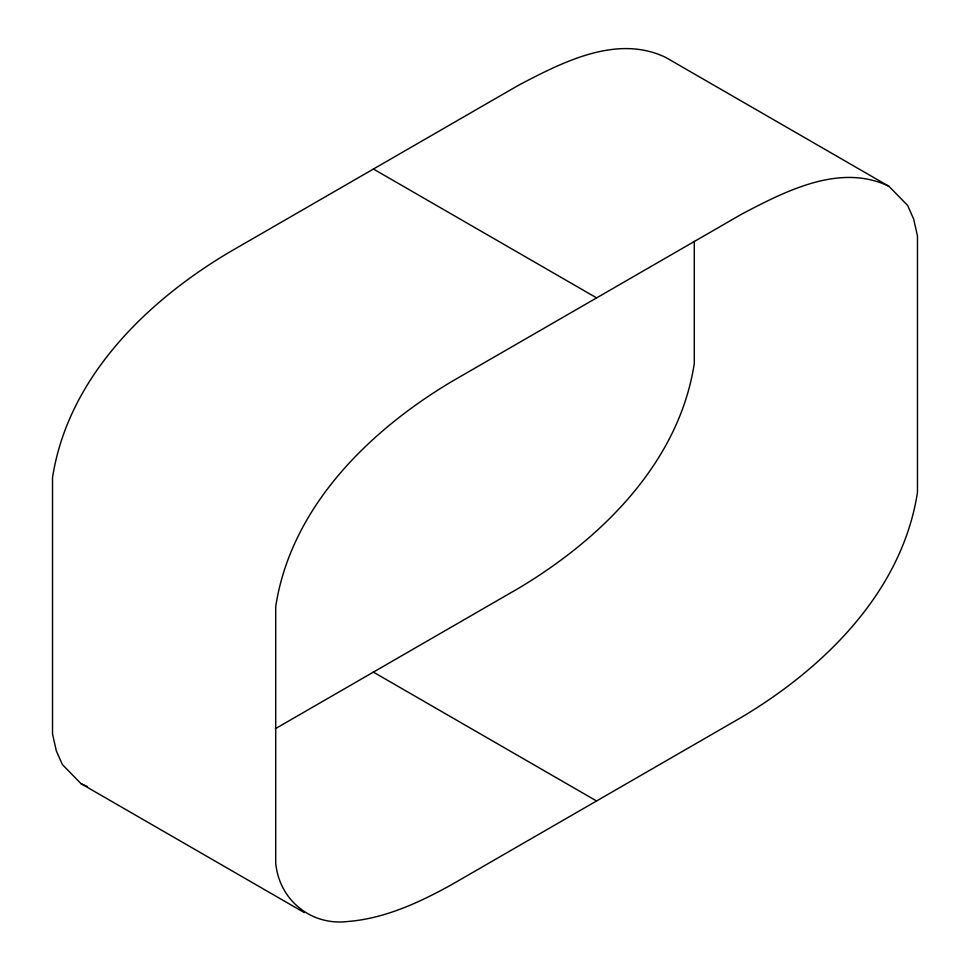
<?xml version="1.0" encoding="UTF-8"?>
<svg xmlns="http://www.w3.org/2000/svg" width="970" height="970" viewBox="0 0 970 970"><rect width="100%" height="100%" fill="white"/><g stroke="black" fill="none" stroke-linecap="round" stroke-linejoin="round"><path stroke-width="1.45" d="M275.359 728.712L518.513 588.317C601.303 538.896 679 462.641 694.29 363.483L694.29 241.348M888.908 186.276C839.947 162.705 785.324 191.26 741.698 214.127L451.486 381.683C368.697 431.104 291 507.358 275.71 606.517L275.71 862.863C279.02 899.82 310.885 925.974 347.769 921.5C384.86 918.566 419.331 902.488 451.486 884.737L741.698 717.182C824.488 667.748 902.185 591.494 917.474 492.348L917.474 235.989L913.679 219.111L907.593 205.373L888.908 186.276L665.723 57.424C616.762 33.853 562.139 62.407 518.513 85.263L228.302 252.818C145.512 302.252 67.815 378.506 52.525 477.652L52.525 734.011L56.321 750.889L62.407 764.627L81.092 783.724L304.277 912.576M81.092 783.724L87.349 786.524M373.401 169.01L596.598 297.875M373.401 672.125L596.598 800.99"/></g></svg>
